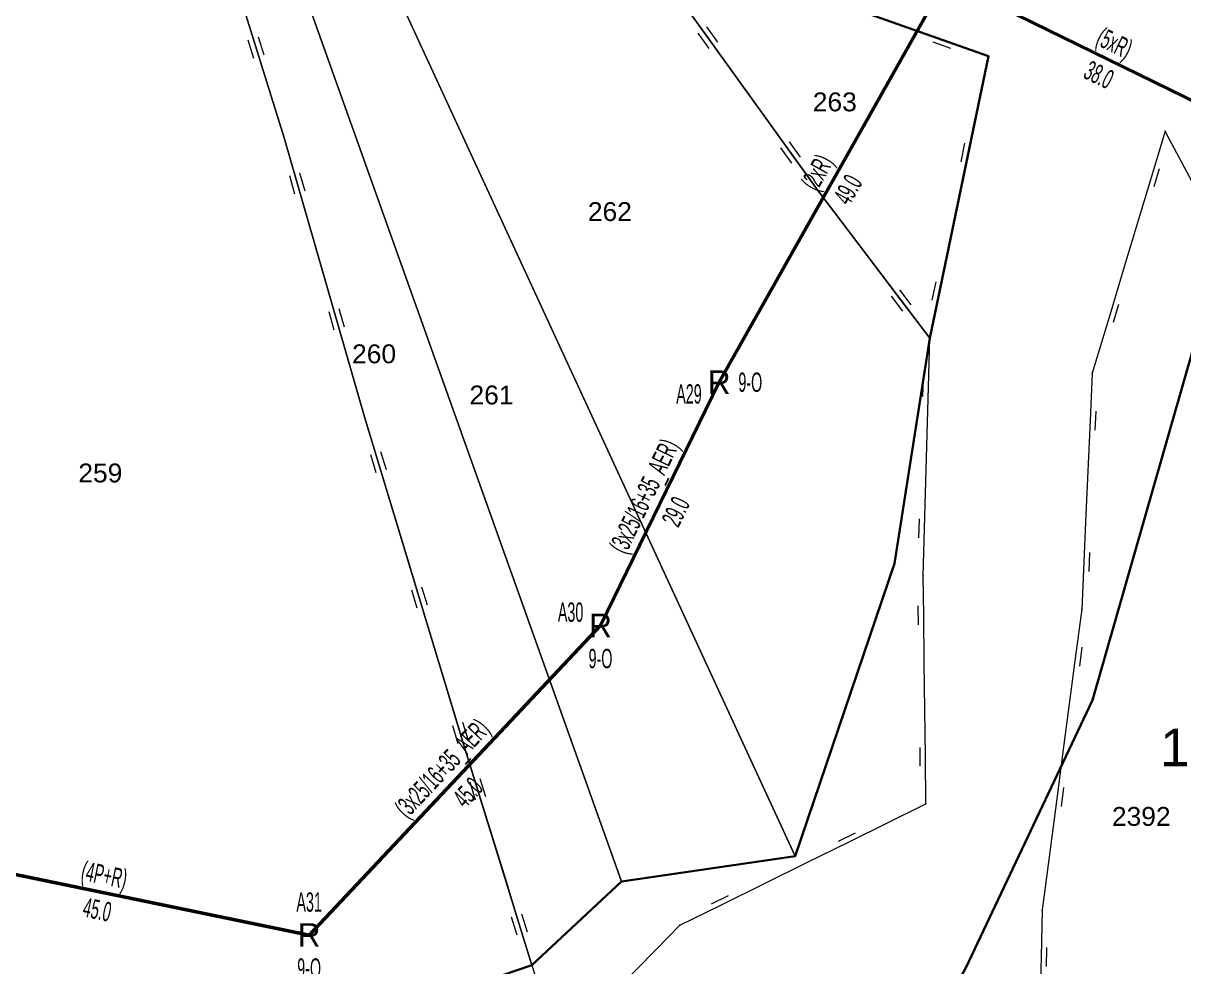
# Model space of a CAD drawing. Header units: millimetres. Extents: x 615240 to 617330, y 4151758 to 4153557.
# Drawn here: x 615829.2 to 615952.1, y 4152267.1 to 4152367.2 of the extents above; entities that cross this region are included whole.
import ezdxf
from ezdxf.enums import TextEntityAlignment as Align
from ezdxf.xclip import XClip

# ---------------------------------------------------------------- set-up
doc = ezdxf.new("R2010")
doc.units = ezdxf.units.MM
doc.header["$XCLIPFRAME"] = 2
for name, color, linetype, lineweight in [('02_ADA_ALN_YENI', 7, 'Continuous', 30), ('02_ADA_NO_YENI', 18, 'Continuous', 0), ('03_PARSEL_ALN_ESKI', 18, 'Continuous', 0), ('03_PARSEL_ALN_YENI', 171, 'Continuous', 0), ('03_PARSEL_NO_ESKI', 5, 'Continuous', 0), ('03_PARSEL_SNR_YENI', 5, 'Continuous', 0), ('06_DETAY_SNR_KROKI', 4, 'Continuous', 0), ('07_SNRTIP_GECERLI', 30, 'Continuous', 0), ('07_SNRTIP_SABIT', 18, 'Continuous', 0), ('DIREK_AG_MEVCUT', 3, 'Continuous', 25), ('HAT_AG_HAVAI_MEVCUT', 82, 'Continuous', 50), ('NOKTA_DETAY_YENI', 171, 'Continuous', 0), ('NOKTA_PARSEL_ESKI', 6, 'Continuous', 0), ('NOKTA_PARSEL_YENI', 30, 'Continuous', 0)]:
    doc.layers.add(name, color=color, linetype=linetype, lineweight=lineweight)
doc.styles.add('Direk', font='B_CAD')
doc.styles.get("Standard").update_dxf_attribs({"font": 'Arial'})

# ---------------------------------------------------------------- blocks, each defined once
blk = doc.blocks.new('fggg')
at = {"layer": '02_ADA_ALN_YENI', "color": 252}
blk.add_polyline3d([(615826.8, 4152386, 0), (615843.44, 4152398.01, 0), (615848.33, 4152400.25, 0), (615853.81, 4152402.77, 0), (615868.33, 4152409.45, 0), (615874.04, 4152386.46, 0), (615894.88, 4152375.16, 0), (615915.75, 4152369.21, 0), (615931.44, 4152363.67, 0), (615925.23, 4152333.75, 0), (615921.49, 4152309.89, 0), (615910.98, 4152278.86, 0), (615892.58, 4152276.16, 0), (615883.07, 4152267.28, 0), (615848.81, 4152255.6, 0), (615819.7, 4152258.29, 0)], dxfattribs=at)
blk.add_polyline3d([(615966.47, 4152315.5, 0), (615963.1, 4152285.31, 0), (615954.95, 4152267.17, 0), (615944.02, 4152253.12, 0), (615914.11, 4152240.35, 0), (615929.04, 4152267, 0), (615942.49, 4152295.38, 0), (615956.34, 4152343.87, 0), (615966.47, 4152315.5, 0)], close=True, dxfattribs=at)
at = {"layer": '03_PARSEL_ALN_ESKI', "color": 252}
for p in [(615915.47, 4152358.81), (615891.64, 4152347.18), (615866.66, 4152332.1), (615879.1, 4152327.74), (615837.66, 4152319.47), (615948.03, 4152283.06)]:
    blk.add_point(p, dxfattribs=at)
at = {"layer": '03_PARSEL_ALN_YENI', "color": 252}
for points in [[(615910.98, 4152278.86, 0), (615853.81, 4152402.77, 0), (615868.33, 4152409.45, 0), (615874.04, 4152386.46, 0), (615894.88, 4152375.16, 0), (615913.41, 4152349.39, 0), (615925.23, 4152333.75, 0), (615921.49, 4152309.89, 0), (615910.98, 4152278.86, 0)], [(615892.58, 4152276.16, 0), (615848.33, 4152400.25, 0), (615853.81, 4152402.77, 0), (615910.98, 4152278.86, 0), (615892.58, 4152276.16, 0)], [(615865.35, 4152325.42, 0), (615856.82, 4152354.99, 0), (615843.44, 4152398.01, 0), (615848.33, 4152400.25, 0), (615892.58, 4152276.16, 0), (615883.07, 4152267.28, 0), (615875.85, 4152290.73, 0), (615865.35, 4152325.42, 0)], [(615802.34, 4152353.31, 0), (615816.29, 4152358.31, 0), (615810.34, 4152379.38, 0), (615826.8, 4152386, 0), (615843.44, 4152398.01, 0), (615856.82, 4152354.99, 0), (615865.35, 4152325.42, 0), (615875.85, 4152290.73, 0), (615883.07, 4152267.28, 0), (615848.81, 4152255.6, 0), (615819.7, 4152258.29, 0), (615812.91, 4152295.49, 0), (615807.12, 4152327.11, 0), (615802.34, 4152353.31, 0)], [(615894.88, 4152375.16, 0), (615915.75, 4152369.21, 0), (615931.44, 4152363.67, 0), (615925.23, 4152333.75, 0), (615913.41, 4152349.39, 0), (615894.88, 4152375.16, 0)], [(615929.04, 4152267, 0), (615942.49, 4152295.38, 0), (615956.34, 4152343.87, 0), (615966.47, 4152315.5, 0), (615963.1, 4152285.31, 0), (615954.95, 4152267.17, 0), (615944.02, 4152253.12, 0), (615914.11, 4152240.35, 0), (615929.04, 4152267, 0)]]:
    blk.add_polyline3d(points, close=True, dxfattribs=at)
at = {"layer": '03_PARSEL_SNR_YENI', "color": 252}
for p, q in [((615852.35, 4152369.36, 0.95), (615853.84, 4152364.59, 0.95)), ((615853, 4152365.37, 0.95), (615853.6, 4152363.46, 0.95)), ((615854.08, 4152365.71, 0.95), (615854.67, 4152363.8, 0.95)), ((615853.84, 4152364.59, 0.95), (615856.81, 4152355.04, 0.95)), ((615856.81, 4152355.04, 0.95), (615856.82, 4152354.99, 0.95)), ((615856.82, 4152354.99, 0.95), (615858.21, 4152350.18, 0.95)), ((615858.47, 4152351.3, 0.95), (615859.02, 4152349.38, 0.95)), ((615857.39, 4152350.99, 0.95), (615857.94, 4152349.07, 0.95)), ((615858.21, 4152350.18, 0.95), (615860.98, 4152340.58, 0.95)), ((615860.98, 4152340.58, 0.95), (615862.36, 4152335.77, 0.95)), ((615861.55, 4152336.58, 0.95), (615862.1, 4152334.66, 0.95)), ((615862.63, 4152336.89, 0.95), (615863.18, 4152334.97, 0.95)), ((615862.36, 4152335.77, 0.95), (615865.13, 4152326.16, 0.95)), ((615865.13, 4152326.16, 0.95), (615865.35, 4152325.42, 0.95)), ((615865.35, 4152325.42, 0.95), (615866.8, 4152320.63, 0.95)), ((615867.05, 4152321.75, 0.95), (615867.63, 4152319.84, 0.95)), ((615865.97, 4152321.43, 0.95), (615866.55, 4152319.51, 0.95)), ((615866.8, 4152320.63, 0.95), (615869.7, 4152311.06, 0.95)), ((615869.7, 4152311.06, 0.95), (615871.15, 4152306.28, 0.95)), ((615870.32, 4152307.07, 0.95), (615870.9, 4152305.16, 0.95)), ((615871.39, 4152307.4, 0.95), (615871.97, 4152305.48, 0.95)), ((615871.15, 4152306.28, 0.95), (615874.04, 4152296.71, 0.95)), ((615874.04, 4152296.71, 0.95), (615875.49, 4152291.92, 0.95)), ((615874.66, 4152292.71, 0.95), (615875.24, 4152290.8, 0.95)), ((615875.74, 4152293.04, 0.95), (615876.32, 4152291.13, 0.95)), ((615875.49, 4152291.92, 0.95), (615875.85, 4152290.73, 0.95)), ((615875.85, 4152290.73, 0.95), (615877.32, 4152285.95, 0.95)), ((615876.49, 4152286.74, 0.95), (615877.08, 4152284.83, 0.95)), ((615877.57, 4152287.08, 0.95), (615878.15, 4152285.16, 0.95)), ((615877.32, 4152285.95, 0.95), (615880.27, 4152276.4, 0.95)), ((615880.27, 4152276.4, 0.95), (615881.74, 4152271.62, 0.95)), ((615881.98, 4152272.74, 0.95), (615882.57, 4152270.83, 0.95)), ((615880.9, 4152272.41, 0.95), (615881.49, 4152270.5, 0.95)), ((615881.74, 4152271.62, 0.95), (615883.07, 4152267.28, 0.95))]:
    blk.add_line(p, q, dxfattribs=at)
for p in [(615856.82, 4152354.99, 617.84), (615856.82, 4152354.99, 617.84), (615865.35, 4152325.42, 617.07), (615865.35, 4152325.42, 617.07), (615875.85, 4152290.73, 616.37), (615875.85, 4152290.73, 616.37), (615883.07, 4152267.28, 616.94)]:
    blk.add_point(p, dxfattribs=at)
at = {"layer": '06_DETAY_SNR_KROKI', "color": 252}
for p, q in [((615901.74, 4152365.62, 0.95), (615895.9, 4152373.74, 0.95)), ((615926.73, 4152365.33, 0.95), (615917.3, 4152368.67, 0.95)), ((615901.86, 4152364.48, 0.95), (615900.69, 4152366.11, 0.95)), ((615902.78, 4152365.14, 0.95), (615901.61, 4152366.76, 0.95)), ((615904.65, 4152361.56, 0.95), (615901.74, 4152365.62, 0.95)), ((615927.48, 4152364.47, 0.95), (615925.6, 4152365.14, 0.95)), ((615931.44, 4152363.67, 0.95), (615926.73, 4152365.33, 0.95)), ((615931.33, 4152363.13, 0.95), (615931.44, 4152363.67, 0.95)), ((615929.3, 4152353.34, 0.95), (615931.33, 4152363.13, 0.95)), ((615910.49, 4152353.45, 0.95), (615904.65, 4152361.56, 0.95)), ((615950.17, 4152355.69, 0.95), (615948.72, 4152350.91, 0.95)), ((615950.59, 4152354.9, 0.95), (615950.17, 4152355.69, 0.95)), ((615955.29, 4152346.08, 0.95), (615950.59, 4152354.9, 0.95)), ((615910.62, 4152352.31, 0.95), (615909.45, 4152353.93, 0.95)), ((615911.53, 4152352.96, 0.95), (615910.37, 4152354.59, 0.95)), ((615928.55, 4152352.47, 0.95), (615928.95, 4152354.43, 0.95)), ((615913.41, 4152349.39, 0.95), (615910.49, 4152353.45, 0.95)), ((615928.28, 4152348.44, 0.95), (615929.3, 4152353.34, 0.95)), ((615949.55, 4152351.7, 0.95), (615948.97, 4152349.79, 0.95)), ((615948.72, 4152350.91, 0.95), (615945.84, 4152341.33, 0.95)), ((615916.19, 4152345.72, 0.95), (615913.41, 4152349.39, 0.95)), ((615926.25, 4152338.65, 0.95), (615928.28, 4152348.44, 0.95)), ((615922.22, 4152337.74, 0.95), (615916.19, 4152345.72, 0.95)), ((615945.84, 4152341.33, 0.95), (615944.4, 4152336.54, 0.95)), ((615923.27, 4152337.28, 0.95), (615922.06, 4152338.88, 0.95)), ((615925.5, 4152337.79, 0.95), (615925.9, 4152339.74, 0.95)), ((615922.37, 4152336.61, 0.95), (615921.17, 4152338.2, 0.95)), ((615925.23, 4152333.75, 0.95), (615922.22, 4152337.74, 0.95)), ((615925.23, 4152333.75, 0.95), (615926.25, 4152338.65, 0.95)), ((615944.4, 4152336.54, 0.95), (615942.44, 4152330.04, 0.95)), ((615945.22, 4152337.34, 0.95), (615944.65, 4152335.42, 0.95)), ((615925.09, 4152328.58, 0.95), (615925.23, 4152333.75, 0.95)), ((615924.5, 4152327.59, 0.95), (615924.56, 4152329.59, 0.95)), ((615942.44, 4152330.04, 0.95), (615942.21, 4152325.05, 0.95)), ((615924.95, 4152323.58, 0.95), (615925.09, 4152328.58, 0.95)), ((615942.82, 4152326.02, 0.95), (615942.73, 4152324.02, 0.95)), ((615942.21, 4152325.05, 0.95), (615941.77, 4152315.06, 0.95)), ((615924.68, 4152313.58, 0.95), (615924.95, 4152323.58, 0.95)), ((615924.09, 4152312.6, 0.95), (615924.14, 4152314.6, 0.95)), ((615941.77, 4152315.06, 0.95), (615941.55, 4152310.06, 0.95)), ((615924.54, 4152308.58, 0.95), (615924.68, 4152313.58, 0.95)), ((615942.16, 4152311.04, 0.95), (615942.07, 4152309.04, 0.95)), ((615941.55, 4152310.06, 0.95), (615941.33, 4152305.02, 0.95)), ((615924.59, 4152304.38, 0.95), (615924.54, 4152308.58, 0.95)), ((615924.04, 4152303.38, 0.95), (615924.02, 4152305.38, 0.95)), ((615941.33, 4152305.02, 0.95), (615940.68, 4152300.07, 0.95)), ((615924.65, 4152299.38, 0.95), (615924.59, 4152304.38, 0.95)), ((615941.36, 4152300.99, 0.95), (615941.1, 4152299, 0.95)), ((615940.68, 4152300.07, 0.95), (615939.37, 4152290.15, 0.95)), ((615924.77, 4152289.39, 0.95), (615924.65, 4152299.38, 0.95)), ((615924.22, 4152288.38, 0.95), (615924.2, 4152290.38, 0.95)), ((615939.37, 4152290.15, 0.95), (615938.72, 4152285.2, 0.95)), ((615924.83, 4152284.39, 0.95), (615924.77, 4152289.39, 0.95)), ((615939.41, 4152286.11, 0.95), (615939.15, 4152284.13, 0.95)), ((615938.72, 4152285.2, 0.95), (615937.41, 4152275.28, 0.95)), ((615916.7, 4152280.38, 0.95), (615924.83, 4152284.39, 0.95)), ((615915.56, 4152280.44, 0.95), (615917.35, 4152281.32, 0.95)), ((615912.22, 4152278.16, 0.95), (615916.7, 4152280.38, 0.95)), ((615903.25, 4152273.74, 0.95), (615912.22, 4152278.16, 0.95)), ((615937.41, 4152275.28, 0.95), (615937.14, 4152273.17, 0.95)), ((615898.77, 4152271.53, 0.95), (615903.25, 4152273.74, 0.95)), ((615902.1, 4152273.8, 0.95), (615903.9, 4152274.69, 0.95)), ((615937.14, 4152273.17, 0.95), (615937.02, 4152268.17, 0.95)), ((615896.34, 4152269.07, 0.95), (615898.77, 4152271.53, 0.95)), ((615889.32, 4152261.95, 0.95), (615896.34, 4152269.07, 0.95)), ((615937.61, 4152269.16, 0.95), (615937.56, 4152267.16, 0.95)), ((615937.02, 4152268.17, 0.95), (615936.8, 4152258.17, 0.95)), ((615883.07, 4152267.28, 0.95), (615884.54, 4152262.51, 0.95))]:
    blk.add_line(p, q, dxfattribs=at)
for p in [(615931.44, 4152363.67, 618.55), (615931.44, 4152363.67, 618.55), (615950.17, 4152355.69, 619.59), (615950.17, 4152355.69, 619.59), (615913.41, 4152349.39, 617.38), (615913.41, 4152349.39, 617.38), (615925.23, 4152333.75, 616.95), (615925.23, 4152333.75, 616.95), (615925.23, 4152333.75, 616.95), (615942.44, 4152330.04, 616.51), (615942.44, 4152330.04, 616.51), (615924.54, 4152308.58, 616.87), (615924.54, 4152308.58, 616.87), (615941.33, 4152305.02, 616.84), (615941.33, 4152305.02, 616.84), (615924.83, 4152284.39, 616.46), (615924.83, 4152284.39, 616.46), (615937.14, 4152273.17, 615.91), (615937.14, 4152273.17, 615.91), (615898.77, 4152271.53, 615.99), (615898.77, 4152271.53, 615.99), (615883.07, 4152267.28, 616.37)]:
    blk.add_point(p, dxfattribs=at)
at = {"layer": '07_SNRTIP_GECERLI', "color": 252}
for points in [[(615910.98, 4152278.86, 0), (615853.81, 4152402.77, 620.08)], [(615848.33, 4152400.25, 619.99), (615892.58, 4152276.16, 0)], [(615914.11, 4152240.35, 0), (615929.04, 4152267, 0), (615942.49, 4152295.38, 0), (615956.34, 4152343.87, 0)], [(615910.98, 4152278.86, 0), (615921.49, 4152309.89, 0), (615925.23, 4152333.75, 616.95)], [(615892.58, 4152276.16, 0), (615910.98, 4152278.86, 0)], [(615883.07, 4152267.28, 0), (615892.58, 4152276.16, 0)], [(615848.81, 4152255.6, 616.11), (615883.07, 4152267.28, 0)]]:
    blk.add_polyline3d(points, dxfattribs=at)
at = {"layer": '07_SNRTIP_SABIT', "color": 252}
for points in [[(615843.44, 4152398.01, 619.91), (615856.82, 4152354.99, 617.84), (615865.35, 4152325.42, 617.07), (615875.85, 4152290.73, 616.37), (615883.07, 4152267.28, 616.37)], [(615894.88, 4152375.16, 618.12), (615913.41, 4152349.39, 617.38), (615925.23, 4152333.75, 616.95)], [(615931.44, 4152363.67, 618.55), (615915.75, 4152369.21, 618.33), (615894.88, 4152375.16, 618.12)], [(615925.23, 4152333.75, 616.95), (615931.44, 4152363.67, 618.55)]]:
    blk.add_polyline3d(points, dxfattribs=at)
at = {"layer": 'NOKTA_DETAY_YENI', "color": 252}
for p in [(615950.17, 4152355.69, 619.59), (615942.44, 4152330.04, 616.51), (615924.54, 4152308.58, 616.87), (615941.33, 4152305.02, 616.84), (615924.83, 4152284.39, 616.46), (615937.14, 4152273.17, 615.91), (615898.77, 4152271.53, 615.99)]:
    blk.add_point(p, dxfattribs=at)
at = {"layer": 'NOKTA_PARSEL_ESKI', "color": 252}
for p in [(615921.49, 4152309.89), (615942.49, 4152295.38), (615910.98, 4152278.86), (615892.58, 4152276.16)]:
    blk.add_point(p, dxfattribs=at)
at = {"layer": 'NOKTA_PARSEL_YENI', "color": 252}
for p in [(615931.44, 4152363.67, 618.55), (615856.82, 4152354.99, 617.84), (615913.41, 4152349.39, 617.38), (615925.23, 4152333.75, 616.95), (615865.35, 4152325.42, 617.07), (615875.85, 4152290.73, 616.37), (615883.07, 4152267.28)]:
    blk.add_point(p, dxfattribs=at)
at = {"layer": '02_ADA_NO_YENI', "color": 252}
blk.add_text('110', height=4, dxfattribs=at).set_placement((615949.64, 4152288.38))
at = {"layer": '03_PARSEL_NO_ESKI', "color": 252}
for s, p in [('263', (615912.84, 4152357.81)), ('262', (615889.01, 4152346.18)), ('260', (615864.03, 4152331.1)), ('261', (615876.47, 4152326.74)), ('259', (615835.03, 4152318.47)), ('2392', (615944.53, 4152282.06))]:
    blk.add_text(s, height=2, dxfattribs=at).set_placement(p)

msp = doc.modelspace()

# ---------------------------------------------------------------- linework, layer by layer
at = {"layer": 'HAT_AG_HAVAI_MEVCUT'}
for p, q in [((615926.92, 4152371.75), (615902.92, 4152329.09)), ((615926.92, 4152371.75), (615961.05, 4152354.99)), ((615890.35, 4152303.3), (615902.92, 4152329.09)), ((615890.35, 4152303.3), (615859.48, 4152270.49)), ((615859.48, 4152270.49), (615815.33, 4152279.57))]:
    msp.add_line(p, q, dxfattribs=at)

# ---------------------------------------------------------------- block references
ref = msp.add_blockref('fggg', (0, 0))
XClip(ref).set_block_clipping_path([(615240.4021353753, 4153557.293983656), (616576.5432835864, 4153557.293983656), (616576.5432835864, 4152657.5), (617142.5, 4152657.5), (617142.5, 4151777.5), (615240.4021353753, 4151757.5), (615240.4021353753, 4152657.5)])

# ---------------------------------------------------------------- texts
at = {"layer": 'DIREK_AG_MEVCUT', "style": 'Direk'}
for p in [(615902.92, 4152329.09), (615890.35, 4152303.3), (615859.48, 4152270.49)]:
    msp.add_text('R', height=2.5, dxfattribs=at).set_placement(p, align=Align.MIDDLE_CENTER)
at = {"layer": 'DIREK_AG_MEVCUT', "width": 0.53}
for s, p in [('9-O', (615906.22, 4152329.09)), ('A29', (615899.72, 4152327.85)), ('A30', (615887.18, 4152304.72)), ('9-O', (615890.35, 4152299.8)), ('A31', (615859.48, 4152273.99)), ('9-O', (615859.48, 4152266.99))]:
    msp.add_text(s, height=2.05, dxfattribs=at).set_placement(p, align=Align.MIDDLE_CENTER)
at = {"layer": 'HAT_AG_HAVAI_MEVCUT', "lineweight": 30, "width": 0.53}
for s, rotation, p in [('(5xR)', 333.8394, (615944.36, 4152364.13, 307980.52)), ('(2xR)', 420.6365, (615914.18, 4152350.84, 307951.46)), ('(3x25/16+35_AER)', 64.0298, (615895.87, 4152316.57, 307951.46)), ('(3x25/16+35_AER)', 406.7498, (615874.3, 4152287.47, 307929.74)), ('(4P+R)', 348.3754, (615837.58, 4152275.86, 307907.66))]:
    msp.add_text(s, height=2.05, rotation=rotation, dxfattribs=at).set_placement(p, align=Align.CENTER)
for s, rotation, p in [('38.0', 333.8394, (615943.61, 4152362.61, 307980.52)), ('49.0', 420.6365, (615915.66, 4152350.01, 307951.46)), ('29.0', 64.0298, (615897.4, 4152315.82, 307951.46)), ('45.0', 406.7498, (615875.54, 4152286.31, 307929.74)), ('45.0', 348.3754, (615837.24, 4152274.19, 307907.66))]:
    msp.add_text(s, height=2.05, rotation=rotation, dxfattribs=at).set_placement(p, align=Align.TOP_CENTER)

doc.saveas('drawing.dxf')
